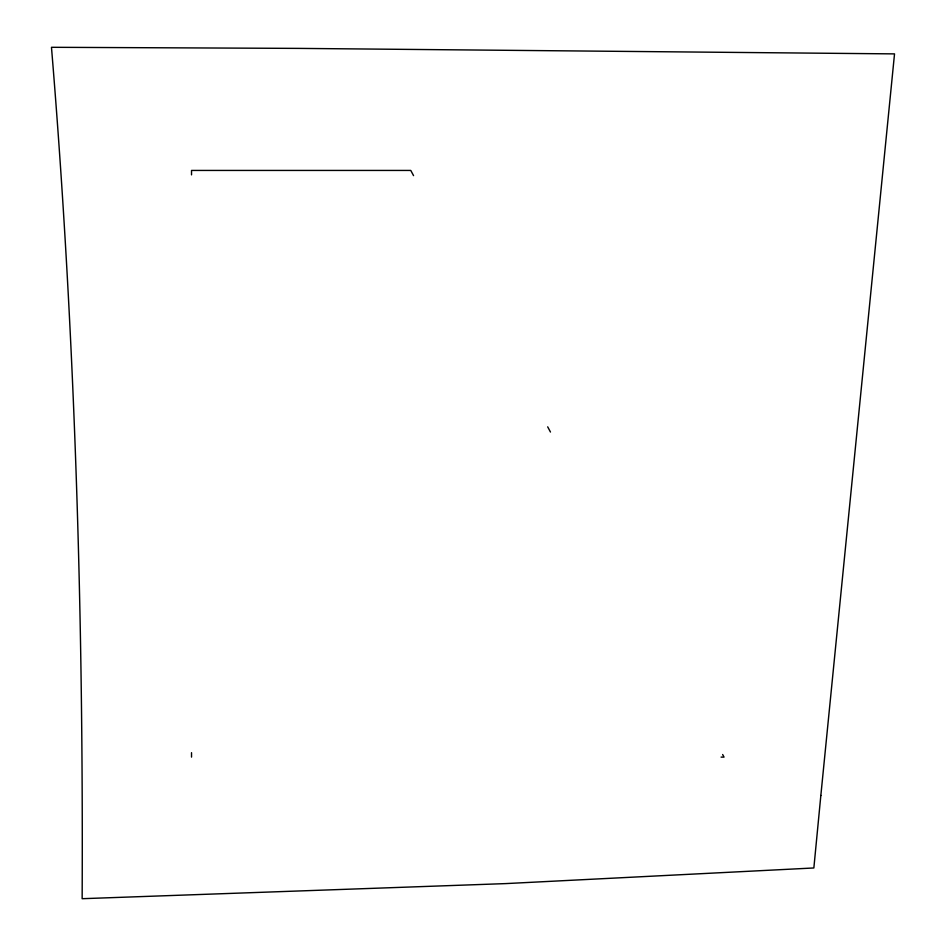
<?xml version="1.0" encoding="UTF-8"?>
<svg xmlns="http://www.w3.org/2000/svg" width="946" height="946" viewBox="0 0 946 946"><rect width="100%" height="100%" fill="white"/><g stroke="black" fill="none" stroke-linecap="round" stroke-linejoin="round"><path stroke-width="1.42" d="M721.089 757.119L724.045 757.119L722.649 754.518M413.556 175.637L410.777 170.434L191.53 170.434L191.53 174.868M547.687 426.835L550.466 432.038M191.53 752.685L191.53 757.119M820.844 795.48L813.856 867.967L505.72 883.599L82.148 898.7C83.461 614.604 74.911 330.473 51.474 47.3L298.51 48.388L894.526 53.887L820.844 795.48"/></g></svg>
